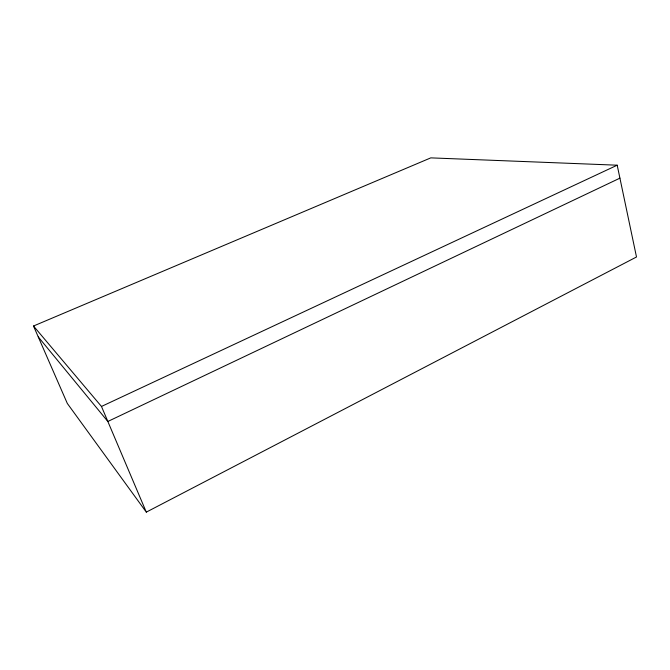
<?xml version="1.0" encoding="UTF-8"?>
<svg xmlns="http://www.w3.org/2000/svg" width="670" height="670" viewBox="0 0 670 670"><rect width="100%" height="100%" fill="white"/><g stroke="black" fill="none" stroke-linecap="round" stroke-linejoin="round"><path stroke-width="1" d="M146.303 512.131L636.5 256.987L617.196 165.197L430.793 157.869L33.5 326.014L67.31 403.432L146.303 512.131L101.472 406.456L33.5 326.014M619.918 178.145L107.837 421.472L38.257 336.901M101.472 406.456L617.196 165.197"/></g></svg>
